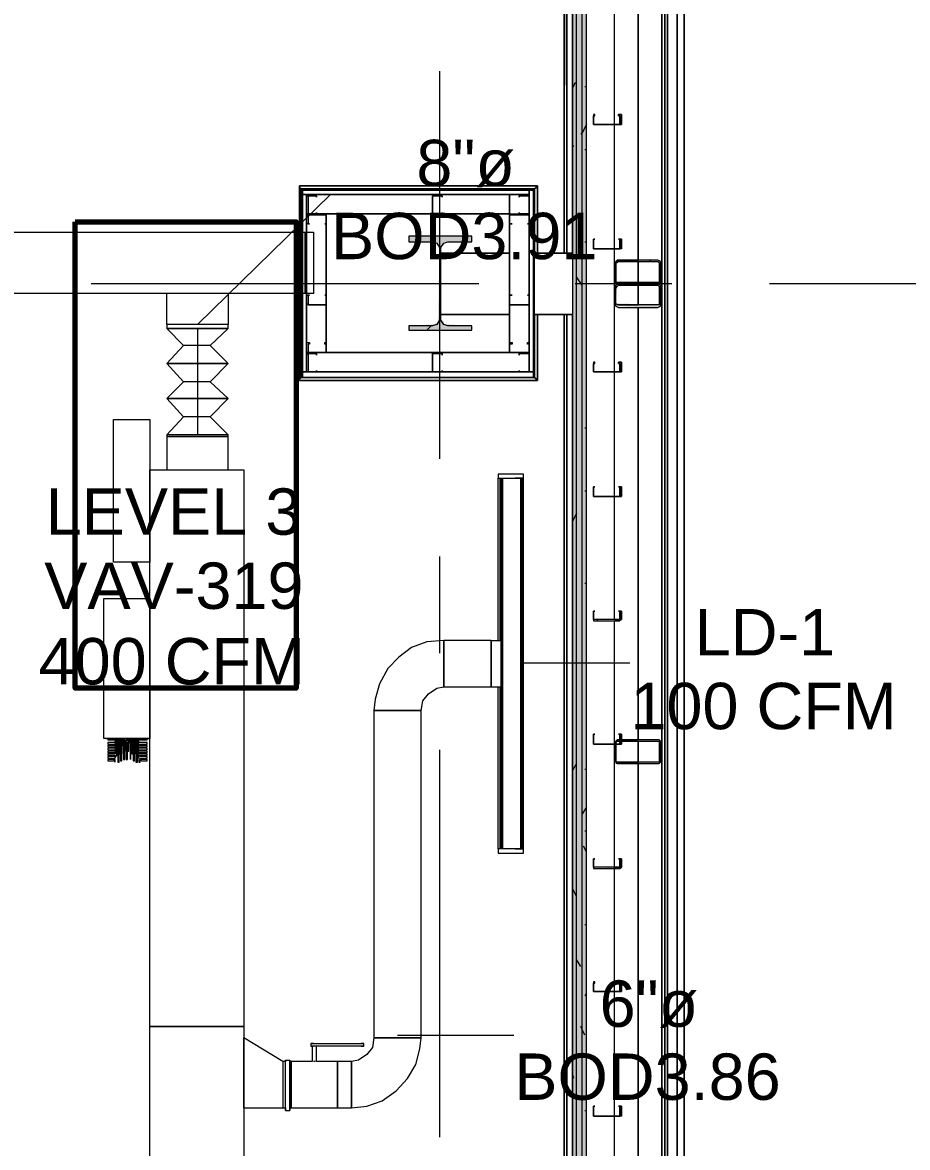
# Model space of a CAD drawing. Header units: metres. Extents: x -2 to 237, y -8 to 52.
# Drawn here: x 56.838 to 59.738, y 40.012 to 43.698 of the extents above; entities that cross this region are included whole.
import ezdxf

# ---------------------------------------------------------------- set-up
doc = ezdxf.new("R2010")
doc.units = ezdxf.units.M
doc.layers.add('HVAC - Ductos', color=5, linetype='Continuous', lineweight=0)
doc.layers.add('PDF3_Text', color=7, linetype='Continuous', lineweight=0)
doc.layers.add('PDF3_Geometry', color=7, linetype='Continuous', lineweight=0, true_color=0xaaaaaa)
doc.layers.add('PDF3_Solid Fills', color=7, linetype='Continuous', lineweight=0, true_color=0xffffff)
doc.styles.add('PDF Helvetica', font='')
doc.styles.get('PDF Helvetica').set_extended_font_data('Helvetica')

msp = doc.modelspace()

# ---------------------------------------------------------------- hatches: boundary and pattern name
at = {"layer": 'PDF3_Solid Fills', "lineweight": 0, "transparency": 33554559}
h = msp.add_hatch(color=256, dxfattribs=at)
h.paths.add_polyline_path([(58.6537, 35.7008), (58.6721, 35.7008), (58.6721, 47.8972), (58.6537, 47.8972)])
h.paths.add_polyline_path([(58.6537, 24.0086), (58.6721, 24.0086), (58.6721, 34.1699), (58.6537, 34.1699)])
h.paths.add_polyline_path([(58.6537, 22.5006), (58.6721, 22.5006), (58.6721, 23.9902), (58.6537, 23.9902)])
h.paths.add_polyline_path([(58.6721, 22.4869), (58.6537, 22.4869), (58.6537, 10.1714), (58.6721, 10.1714)])
h.paths.add_polyline_path([(58.6537, 34.1837), (58.6721, 34.1837), (58.6721, 35.6871), (58.6537, 35.6871)])
h = msp.add_hatch(color=256, dxfattribs=at)
h.paths.add_polyline_path([(58.6858, 35.7008), (58.6858, 47.9155), (58.6721, 47.9155), (58.6721, 35.7008)])
h.paths.add_polyline_path([(58.6858, 22.4869), (58.6721, 22.4869), (58.6721, 10.1576), (58.6858, 10.1576)])
h.paths.add_polyline_path([(58.6858, 23.9902), (58.6721, 23.9902), (58.6721, 22.5006), (58.6858, 22.5006)])
h.paths.add_polyline_path([(58.6858, 34.1699), (58.6721, 34.1699), (58.6721, 24.0086), (58.6858, 24.0086)])
h.paths.add_polyline_path([(58.6858, 35.6871), (58.6721, 35.6871), (58.6721, 34.1837), (58.6858, 34.1837)])
h = msp.add_hatch(color=256, dxfattribs=at)
h.paths.add_polyline_path([(58.6399, 35.7008), (58.6537, 35.7008), (58.6537, 47.8834), (58.6399, 47.8834)])
h.paths.add_polyline_path([(58.6399, 24.0086), (58.6537, 24.0086), (58.6537, 34.1699), (58.6399, 34.1699)])
h.paths.add_polyline_path([(58.6399, 22.5006), (58.6537, 22.5006), (58.6537, 23.9902), (58.6399, 23.9902)])
h.paths.add_polyline_path([(58.6537, 22.4869), (58.6399, 22.4869), (58.6399, 10.1851), (58.6537, 10.1851)])
h.paths.add_polyline_path([(58.6399, 34.1837), (58.6537, 34.1837), (58.6537, 35.6871), (58.6399, 35.6871)])
for points in [[(58.3099, 42.9792), (58.3099, 42.9976), (58.1037, 42.9976), (58.1037, 42.9792), (58.1954, 42.9792), (58.2045, 42.97), (58.1999, 42.718), (58.1954, 42.7134), (58.1816, 42.7088), (58.1037, 42.7042), (58.1037, 42.6905), (58.3099, 42.6905), (58.3099, 42.7042), (58.2321, 42.7088), (58.2183, 42.7088), (58.2183, 42.718), (58.2137, 42.7226), (58.2091, 42.7226), (58.2091, 42.9654), (58.2137, 42.97), (58.2183, 42.9792)], [(58.7775, 42.7776), (58.7821, 42.7822), (58.7866, 42.8372), (58.9241, 42.8372), (58.9241, 42.773), (58.7866, 42.7776), (58.7821, 42.7776), (58.7821, 42.7684), (58.7912, 42.7684), (58.9189, 42.7638), (58.9195, 42.7638), (58.9195, 42.7684), (58.9287, 42.7684), (58.9287, 42.8417), (58.7821, 42.8417), (58.7775, 42.8326)]]:
    msp.add_hatch(color=256, dxfattribs=at).paths.add_polyline_path(points)
h = msp.add_hatch(color=256, dxfattribs=at)
h.paths.add_polyline_path([(58.9195, 42.915), (58.9195, 42.9196), (58.7821, 42.9196)])
h.paths.add_polyline_path([(58.7821, 42.915), (58.7775, 42.915), (58.7775, 42.8509)])
h.paths.add_polyline_path([(58.7821, 42.8463), (58.9287, 42.8417), (58.9287, 42.9196), (58.9241, 42.9196), (58.9241, 42.8463)])
h = msp.add_hatch(color=256, dxfattribs=at)
h.paths.add_polyline_path([(58.9241, 41.2696), (58.9241, 41.2742), (58.7866, 41.2742), (58.9235, 41.2696)])
h.paths.add_polyline_path([(58.8004, 41.3475), (58.9241, 41.343), (58.9241, 41.2742), (58.9287, 41.3475)])
h.paths.add_polyline_path([(58.7821, 41.343), (58.7775, 41.343), (58.7775, 41.2788)])
h.paths.add_polyline_path([(58.7958, 41.343), (58.7958, 41.3475), (58.7821, 41.3475)])
h = msp.add_hatch(color=256, dxfattribs=at)
h.paths.add_polyline_path([(58.7958, 40.9259), (58.7958, 40.9304), (58.7087, 40.9304), (58.795, 40.9259)])
h.paths.add_polyline_path([(58.7958, 40.9304), (58.8004, 40.9534), (58.7958, 40.9534)])

# ---------------------------------------------------------------- linework, layer by layer
at = {"layer": 'HVAC - Ductos', "lineweight": 0}
for points in [[(57.4116, 42.7088), (57.8471, 43.135)], [(57.4529, 42.64), (57.5124, 42.5804), (57.3108, 42.5804), (57.3658, 42.64), (57.3108, 42.695), (57.5124, 42.695), (57.5124, 42.7088), (57.5079, 42.7088), (57.4987, 42.7088), (57.4803, 42.7088), (57.4621, 42.7088), (57.4345, 42.7088), (57.4116, 42.7088), (57.3841, 42.7088), (57.3612, 42.7088), (57.3383, 42.7088), (57.3245, 42.7088), (57.3108, 42.7088), (57.3108, 42.8096)], [(57.5124, 42.8096), (57.5124, 42.7088), (57.5079, 42.7088), (57.4987, 42.7088), (57.4803, 42.7088), (57.4621, 42.7088), (57.4345, 42.7088), (57.4116, 42.7088), (57.3841, 42.7088), (57.3612, 42.7088), (57.3383, 42.7088), (57.3245, 42.7088), (57.3108, 42.7088), (57.3108, 42.695), (57.5124, 42.695), (57.4529, 42.64), (57.3658, 42.64)], [(57.4116, 42.695), (57.4116, 42.608), (57.4116, 42.5209), (57.4116, 42.4338), (57.4116, 42.3467)], [(57.4529, 42.5209), (57.5124, 42.4659), (57.3108, 42.4659), (57.3658, 42.5209), (57.3108, 42.5804), (57.5124, 42.5804), (57.4529, 42.5209), (57.3658, 42.5209)], [(57.4529, 42.4063), (57.5124, 42.3467), (57.3108, 42.3467), (57.3658, 42.4063), (57.3108, 42.4659), (57.5124, 42.4659), (57.4529, 42.4063), (57.3658, 42.4063)], [(57.5124, 42.3467), (57.5079, 42.3467), (57.4895, 42.3467), (57.4621, 42.3467), (57.4299, 42.3467), (57.3933, 42.3467), (57.3612, 42.3467), (57.3337, 42.3467), (57.3153, 42.3467), (57.3108, 42.3467)], [(58.3971, 41.673), (58.3971, 42.2046), (58.4017, 42.2046), (58.4199, 42.2046), (58.4291, 42.2046)], [(58.4017, 42.2046), (58.4017, 41.673)], [(58.4154, 42.2046), (58.4199, 42.2046), (58.4245, 42.2046)], [(58.4521, 40.99), (58.4566, 40.99), (58.4612, 40.99), (58.4795, 40.99), (58.4749, 40.99), (58.4749, 42.2046), (58.4795, 42.2046), (58.4612, 42.2046), (58.4566, 42.2046), (58.4521, 42.2046)], [(58.4566, 42.2046), (58.4612, 42.2046), (58.4658, 42.2046)], [(58.4795, 40.99), (58.4795, 42.2046)], [(58.3741, 41.673), (58.2183, 41.673), (58.2183, 41.6638), (58.2183, 41.65), (58.2183, 41.6363), (58.2183, 41.618), (58.2183, 41.5996), (58.2183, 41.5767), (58.2183, 41.5584), (58.2183, 41.5446), (58.2183, 41.5309), (58.2183, 41.5263), (58.2183, 41.5217), (58.3741, 41.5217), (58.3741, 41.5263), (58.3741, 41.5309), (58.3741, 41.5446), (58.3741, 41.5584), (58.3741, 41.5767), (58.3741, 41.5996), (58.3741, 41.618), (58.3741, 41.6363), (58.3741, 41.65), (58.3741, 41.6638), (58.3741, 41.673), (58.4062, 41.673)], [(58.3741, 41.6684), (58.3741, 41.6638), (58.3741, 41.65), (58.3741, 41.6363), (58.3741, 41.618), (58.3741, 41.5996), (58.3741, 41.5767), (58.3741, 41.5584), (58.3741, 41.5446), (58.3741, 41.5309), (58.3741, 41.5263), (58.3741, 41.5217), (58.4062, 41.5217), (58.4062, 41.5263), (58.4062, 41.5309), (58.4062, 41.5446), (58.4062, 41.5584), (58.4062, 41.5767), (58.4062, 41.5996), (58.4062, 41.618), (58.4062, 41.6363), (58.4062, 41.65), (58.4062, 41.6638), (58.4062, 41.6684)], [(58.4795, 41.5996), (58.8279, 41.5996)], [(58.4291, 40.99), (58.4199, 40.99), (58.4017, 40.99), (58.3971, 40.99), (58.3971, 41.5217)], [(58.4017, 41.5217), (58.4017, 40.99)], [(57.1137, 41.3521), (57.1733, 41.3521), (57.1183, 41.3521), (57.1183, 41.3475), (57.1733, 41.3475), (57.1687, 41.3384), (57.1183, 41.3384), (57.1183, 41.3338), (57.1641, 41.3338), (57.1641, 41.3292), (57.1183, 41.3292), (57.1183, 41.3246), (57.1595, 41.3246), (57.1595, 41.32), (57.1183, 41.32), (57.1183, 41.3154), (57.1549, 41.3154), (57.1503, 41.3109), (57.1183, 41.3109), (57.1183, 41.3063), (57.1503, 41.3063), (57.1457, 41.3017), (57.1183, 41.3017), (57.1183, 41.2971), (57.1412, 41.2971), (57.1412, 41.2925), (57.1183, 41.2925), (57.1183, 41.288), (57.1366, 41.288), (57.1366, 41.2834), (57.1183, 41.2834), (57.1183, 41.2788), (57.1366, 41.2788), (57.1412, 41.2834), (57.1412, 41.2742), (57.1412, 41.288), (57.1503, 41.3017), (57.1503, 41.2742), (57.1549, 41.2742), (57.1549, 41.3063), (57.1595, 41.3154), (57.1595, 41.2788), (57.1641, 41.2788), (57.1641, 41.3246), (57.1687, 41.3338), (57.1687, 41.2834), (57.1733, 41.2834), (57.1733, 41.3384), (57.1779, 41.3384), (57.1779, 41.2834), (57.1825, 41.2834), (57.1825, 41.3384), (57.1871, 41.3384), (57.1916, 41.3384), (57.1916, 41.2834), (57.1916, 41.3338), (57.2008, 41.3246), (57.2008, 41.2788), (57.2053, 41.2788), (57.2053, 41.3154), (57.2099, 41.3063), (57.2099, 41.2742), (57.2145, 41.2742), (57.2145, 41.3017), (57.2191, 41.288), (57.2191, 41.2742), (57.2237, 41.2742), (57.2237, 41.2834), (57.2283, 41.2788), (57.2466, 41.2788), (57.2466, 41.2834), (57.2283, 41.2834), (57.2237, 41.288), (57.2466, 41.288), (57.2466, 41.2925), (57.2237, 41.2925), (57.2191, 41.2971), (57.2466, 41.2971), (57.2466, 41.3017), (57.2191, 41.3017), (57.2145, 41.3063), (57.2466, 41.3063), (57.2466, 41.3109), (57.2099, 41.3109), (57.2099, 41.3154), (57.2466, 41.3154), (57.2466, 41.32), (57.2053, 41.32), (57.2008, 41.3246), (57.2466, 41.3246), (57.2466, 41.3292), (57.2008, 41.3292), (57.1962, 41.3338), (57.2466, 41.3338), (57.2466, 41.3384), (57.1962, 41.3384), (57.1916, 41.3475), (57.2466, 41.3475), (57.2466, 41.3521), (57.1916, 41.3521), (57.1871, 41.3521), (57.2512, 41.3521)], [(57.1412, 41.3521), (57.1412, 41.3475), (57.1779, 41.3475), (57.1733, 41.343), (57.1687, 41.343)], [(57.1779, 41.3521), (57.1412, 41.3521)], [(57.1687, 41.343), (57.1412, 41.343), (57.1412, 41.3384)], [(57.1412, 41.3384), (57.1687, 41.3384)], [(57.1641, 41.3338), (57.1412, 41.3338), (57.1412, 41.3292)], [(57.1412, 41.3292), (57.1641, 41.3292), (57.1595, 41.3246)], [(57.1595, 41.3246), (57.1412, 41.3246), (57.1412, 41.32), (57.1549, 41.32), (57.1549, 41.3154), (57.1503, 41.3109), (57.1503, 41.3063)], [(57.1595, 41.32), (57.1641, 41.3292), (57.1641, 41.3246)], [(57.1641, 41.3292), (57.1687, 41.3384), (57.1687, 41.3109), (57.1733, 41.3109), (57.1733, 41.3384), (57.1733, 41.343), (57.1779, 41.3384), (57.1825, 41.3384)], [(57.1687, 41.3338), (57.1641, 41.3338)], [(57.1641, 41.3246), (57.1641, 41.3017), (57.1641, 41.3292)], [(57.1687, 41.3384), (57.1687, 41.3338)], [(57.1871, 41.3475), (57.1871, 41.343), (57.1825, 41.343), (57.1779, 41.343), (57.1733, 41.343), (57.1779, 41.3475)], [(57.1825, 41.3521), (57.1779, 41.3521)], [(57.1779, 41.3475), (57.1825, 41.3521), (57.1871, 41.3475)], [(57.1779, 41.3384), (57.1779, 41.3109), (57.1779, 41.3384)], [(57.2191, 41.3521), (57.1871, 41.3521), (57.1825, 41.3521)], [(57.1825, 41.3384), (57.1825, 41.3109), (57.1871, 41.3109), (57.1871, 41.3384)], [(57.1916, 41.3475), (57.1871, 41.3475), (57.1916, 41.3475)], [(57.1871, 41.3384), (57.1871, 41.343), (57.1916, 41.343), (57.1916, 41.3384), (57.1916, 41.3109), (57.1916, 41.3384), (57.1962, 41.3292)], [(57.1962, 41.343), (57.1916, 41.343), (57.1916, 41.3475), (57.2191, 41.3475), (57.2191, 41.3521)], [(57.2191, 41.3384), (57.2191, 41.343), (57.1962, 41.343)], [(57.1962, 41.3384), (57.2191, 41.3384)], [(57.1962, 41.3338), (57.1962, 41.3384)], [(57.2008, 41.3338), (57.1962, 41.3338)], [(57.1962, 41.3292), (57.1962, 41.3017), (57.2008, 41.3017), (57.2008, 41.3246), (57.2008, 41.3292)], [(57.2191, 41.3292), (57.2191, 41.3338), (57.2008, 41.3338)], [(57.2099, 41.32), (57.2099, 41.3154), (57.2053, 41.32), (57.2008, 41.3246), (57.2008, 41.3292)], [(57.2053, 41.3246), (57.2008, 41.3292), (57.2191, 41.3292)], [(57.2099, 41.32), (57.2191, 41.32), (57.2191, 41.3246), (57.2053, 41.3246)], [(57.1503, 41.3154), (57.1412, 41.3154), (57.1412, 41.3109), (57.1503, 41.3109)], [(57.1503, 41.3109), (57.1457, 41.3063), (57.1503, 41.3109), (57.1503, 41.3017), (57.1503, 41.3063)], [(57.1549, 41.3109), (57.1549, 41.3154), (57.1549, 41.32), (57.1503, 41.3154)], [(57.1549, 41.3109), (57.1549, 41.3017), (57.1595, 41.3017), (57.1595, 41.3154), (57.1595, 41.32)], [(57.2053, 41.3154), (57.2053, 41.32), (57.2053, 41.3154), (57.2053, 41.3017), (57.2053, 41.3109)], [(57.2053, 41.3109), (57.2053, 41.3154)], [(57.2145, 41.3109), (57.2191, 41.3109), (57.2191, 41.3154), (57.2145, 41.3154), (57.2099, 41.3154), (57.2099, 41.3109), (57.2099, 41.3063)], [(57.2099, 41.3063), (57.2099, 41.3017), (57.2145, 41.3017), (57.2145, 41.3109), (57.2145, 41.3063)], [(57.2191, 41.3063), (57.2145, 41.3109)], [(57.2145, 41.3063), (57.2191, 41.3017), (57.2191, 41.3063)], [(58.4245, 40.99), (58.4199, 40.99), (58.4154, 40.99)], [(58.4658, 40.99), (58.4612, 40.99), (58.4566, 40.99)], [(57.6912, 40.2934), (57.5629, 40.3712), (57.5629, 40.3621), (57.5629, 40.3484), (57.5629, 40.3209), (57.5629, 40.2934), (57.5629, 40.2154), (57.5629, 40.1879), (57.5629, 40.165), (57.5629, 40.1467), (57.5629, 40.1421), (57.6912, 40.1421)], [(57.5629, 40.1421), (57.5629, 40.1467), (57.5629, 40.165), (57.5629, 40.1879), (57.5629, 40.2154), (57.5629, 40.2934), (57.5629, 40.3209), (57.5629, 40.3484), (57.5629, 40.3621), (57.5629, 40.3712)], [(58.067, 40.3804), (58.4475, 40.3804)], [(57.9479, 40.3438), (57.792, 40.3438), (57.7874, 40.3438), (57.7829, 40.3438), (57.7874, 40.3438), (57.792, 40.3438), (57.7874, 40.3438), (57.7874, 40.2934), (57.7187, 40.2934), (57.7141, 40.2934)], [(57.7141, 40.1421), (57.7187, 40.1421), (57.8699, 40.1421), (57.8699, 40.1513), (57.8699, 40.165), (57.8699, 40.1788), (57.8699, 40.1971), (57.8699, 40.2154), (57.8699, 40.2384), (57.8699, 40.2567), (57.8699, 40.2704), (57.8699, 40.2842), (57.8699, 40.2934), (57.8012, 40.2934), (57.8012, 40.3438)], [(57.7829, 40.3529), (57.7829, 40.3438)], [(57.792, 40.3529), (57.7874, 40.3529), (57.7829, 40.3529), (57.7874, 40.3529), (57.792, 40.3529), (57.9479, 40.3529)], [(57.9571, 40.3438), (57.9571, 40.3529)], [(57.7003, 40.2979), (57.7003, 40.2934), (57.6912, 40.2934), (57.6912, 40.2842), (57.6912, 40.2704), (57.6912, 40.2567), (57.6912, 40.2384), (57.6912, 40.2154), (57.6912, 40.1971), (57.6912, 40.1788), (57.6912, 40.165), (57.6912, 40.1513), (57.6912, 40.1421), (57.7003, 40.1421), (57.7003, 40.1375), (57.7003, 40.1329), (57.7003, 40.1375), (57.7003, 40.1467), (57.7003, 40.1605), (57.7003, 40.1742), (57.7003, 40.1971), (57.7003, 40.2154), (57.7003, 40.2384), (57.7003, 40.2567), (57.7003, 40.275), (57.7003, 40.2888), (57.7003, 40.2979), (57.7141, 40.2979)], [(57.7966, 40.2934), (57.792, 40.2934)], [(57.7003, 40.2842), (57.7003, 40.2888)], [(57.7003, 40.2704), (57.7003, 40.275)], [(57.7003, 40.1742), (57.7003, 40.1788), (57.7003, 40.1971), (57.7003, 40.2154), (57.7003, 40.2384), (57.7003, 40.2567)], [(57.6912, 40.2475), (57.6912, 40.2429)], [(57.6912, 40.1925), (57.6912, 40.1879)], [(57.7003, 40.1605), (57.7003, 40.165)], [(57.7003, 40.1467), (57.7003, 40.1513)], [(57.7003, 40.1329), (57.7141, 40.1329)]]:
    msp.add_lwpolyline(points, dxfattribs=at)
for points in [[(52.2782, 43.0113), (57.7645, 43.0113), (57.7645, 42.8096), (57.4116, 42.8096), (52.2782, 42.8096)], [(57.7645, 42.8096), (57.7645, 43.0113), (57.792, 43.0113), (57.792, 42.8096)], [(57.5124, 42.695), (57.5079, 42.695), (57.4987, 42.695), (57.4803, 42.695), (57.4621, 42.695), (57.4345, 42.695), (57.4116, 42.695), (57.3841, 42.695), (57.3612, 42.695), (57.3383, 42.695), (57.3245, 42.695), (57.3108, 42.695), (57.3245, 42.695), (57.3383, 42.695), (57.3612, 42.695), (57.3841, 42.695), (57.4116, 42.695), (57.4345, 42.695), (57.4621, 42.695), (57.4803, 42.695), (57.4987, 42.695), (57.5079, 42.695)], [(57.1366, 42.3971), (57.2558, 42.3971), (57.2558, 41.9296), (57.1366, 41.9296)], [(57.5124, 42.3421), (57.5033, 42.3421), (57.4849, 42.3421), (57.4621, 42.3421), (57.4299, 42.3421), (57.3933, 42.3421), (57.3612, 42.3421), (57.3337, 42.3421), (57.3153, 42.3421), (57.3108, 42.3421), (57.3108, 42.2321), (57.3153, 42.2321), (57.3245, 42.2321), (57.3383, 42.2321), (57.3612, 42.2321), (57.3841, 42.2321), (57.4116, 42.2321), (57.4345, 42.2321), (57.4621, 42.2321), (57.4803, 42.2321), (57.4987, 42.2321), (57.5079, 42.2321), (57.5124, 42.2321), (57.5124, 42.3421), (57.5124, 42.3467), (57.5079, 42.3467), (57.4895, 42.3467), (57.4621, 42.3467), (57.4299, 42.3467), (57.3933, 42.3467), (57.3612, 42.3467), (57.3337, 42.3467), (57.3153, 42.3467), (57.3108, 42.3467), (57.3108, 42.3421), (57.3153, 42.3421), (57.3337, 42.3421), (57.3612, 42.3421), (57.3933, 42.3421), (57.4299, 42.3421), (57.4621, 42.3421), (57.4849, 42.3421), (57.5033, 42.3421)], [(57.5124, 42.3421), (57.5079, 42.3421), (57.4987, 42.3421), (57.4803, 42.3421), (57.4621, 42.3421), (57.4345, 42.3421), (57.4116, 42.3421), (57.3841, 42.3421), (57.3612, 42.3421), (57.3383, 42.3421), (57.3245, 42.3421), (57.3153, 42.3421), (57.3108, 42.3421), (57.3153, 42.3421), (57.3245, 42.3421), (57.3383, 42.3421), (57.3612, 42.3421), (57.3841, 42.3421), (57.4116, 42.3421), (57.4345, 42.3421), (57.4621, 42.3421), (57.4803, 42.3421), (57.4987, 42.3421), (57.5079, 42.3421)], [(57.5629, 42.2321), (57.5629, 40.4079), (57.2558, 40.4079), (57.2558, 42.2321)], [(58.4795, 42.2184), (58.3971, 42.2184), (58.3971, 42.2046), (58.4795, 42.2046)], [(58.4108, 40.99), (58.4108, 42.2046), (58.4704, 42.2046), (58.4704, 40.99), (58.4108, 40.99), (58.4062, 40.99), (58.4062, 42.2046), (58.4108, 42.2046)], [(57.1045, 41.8105), (57.2558, 41.8105), (57.2558, 41.3521), (57.1045, 41.3521)], [(58.067, 41.4438), (58.0854, 41.4438), (58.1037, 41.4438), (58.1221, 41.4438), (58.1312, 41.4438), (58.1404, 41.4438), (58.1449, 41.4438), (58.1495, 41.4758), (58.1679, 41.4988), (58.1954, 41.5171), (58.2183, 41.5217), (58.2183, 41.5263), (58.2183, 41.5309), (58.2183, 41.5446), (58.2183, 41.5584), (58.2183, 41.5767), (58.2183, 41.5996), (58.2183, 41.618), (58.2183, 41.6363), (58.2183, 41.65), (58.2183, 41.6638), (58.2183, 41.673), (58.1633, 41.6684), (58.1129, 41.65), (58.0716, 41.618), (58.0349, 41.5813), (58.0075, 41.5309), (57.9937, 41.4804), (57.9891, 41.4438), (57.9937, 41.4438), (58.0029, 41.4438), (58.0121, 41.4438), (58.0303, 41.4438), (58.0487, 41.4438)], [(57.9891, 40.3712), (57.9937, 40.3712), (58.0029, 40.3712), (58.0121, 40.3712), (58.0303, 40.3712), (58.0487, 40.3712), (58.067, 40.3712), (58.0854, 40.3712), (58.1037, 40.3712), (58.1221, 40.3712), (58.1312, 40.3712), (58.1404, 40.3712), (58.1449, 40.3712), (58.1449, 41.4438), (58.1404, 41.4438), (58.1312, 41.4438), (58.1221, 41.4438), (58.1037, 41.4438), (58.0854, 41.4438), (58.067, 41.4438), (58.0487, 41.4438), (58.0303, 41.4438), (58.0121, 41.4438), (58.0029, 41.4438), (57.9937, 41.4438), (57.9891, 41.4438)], [(57.1825, 41.3521), (57.1871, 41.3475), (57.1825, 41.3475), (57.1825, 41.343), (57.1825, 41.3475), (57.1779, 41.3475)], [(57.1457, 41.3063), (57.1412, 41.3063), (57.1457, 41.3017)], [(58.4795, 40.9763), (58.4795, 40.99), (58.3971, 40.99), (58.3971, 40.9763)], [(57.5629, 40.4079), (57.5629, 39.2025), (57.2558, 39.2025), (57.2558, 40.4079)], [(58.1449, 40.3712), (58.1404, 40.3712), (58.1312, 40.3712), (58.1221, 40.3712), (58.1037, 40.3712), (58.0854, 40.3712), (58.067, 40.3712), (58.0487, 40.3712), (58.0303, 40.3712), (58.0121, 40.3712), (58.0029, 40.3712), (57.9937, 40.3712), (57.9891, 40.3712), (57.9845, 40.3392), (57.9662, 40.3163), (57.9387, 40.2979), (57.9158, 40.2934), (57.9158, 40.2842), (57.9158, 40.2704), (57.9158, 40.2567), (57.9158, 40.2384), (57.9158, 40.2154), (57.9158, 40.1971), (57.9158, 40.1788), (57.9158, 40.165), (57.9158, 40.1513), (57.9158, 40.1421), (57.9662, 40.1467), (58.0167, 40.165), (58.0624, 40.1971), (58.0991, 40.2384), (58.1267, 40.2842), (58.1404, 40.3346)], [(57.9479, 40.3529), (57.9525, 40.3529), (57.9571, 40.3529), (57.9525, 40.3529)], [(57.9479, 40.3438), (57.9525, 40.3438), (57.9571, 40.3438), (57.9525, 40.3438)], [(57.7141, 40.2979), (57.7141, 40.2888), (57.7141, 40.275), (57.7141, 40.2567), (57.7141, 40.2384), (57.7141, 40.2154), (57.7141, 40.1971), (57.7141, 40.1742), (57.7141, 40.1605), (57.7141, 40.1467), (57.7141, 40.1375), (57.7141, 40.1329), (57.7141, 40.1375), (57.7141, 40.1467), (57.7141, 40.1605), (57.7141, 40.1742), (57.7141, 40.1971), (57.7141, 40.2154), (57.7141, 40.2384), (57.7141, 40.2567), (57.7141, 40.275), (57.7141, 40.2888)], [(57.7141, 40.2934), (57.7141, 40.2842), (57.7141, 40.2704), (57.7141, 40.2567), (57.7141, 40.2384), (57.7141, 40.2154), (57.7141, 40.1971), (57.7141, 40.1788), (57.7141, 40.165), (57.7141, 40.1513), (57.7141, 40.1421), (57.7141, 40.1513), (57.7141, 40.165), (57.7141, 40.1788), (57.7141, 40.1971), (57.7141, 40.2154), (57.7141, 40.2384), (57.7141, 40.2567), (57.7141, 40.2704), (57.7141, 40.2842)], [(57.7187, 40.2934), (57.7187, 40.2842), (57.7187, 40.2704), (57.7187, 40.2567), (57.7187, 40.2384), (57.7187, 40.2154), (57.7187, 40.1971), (57.7187, 40.1788), (57.7187, 40.165), (57.7187, 40.1513), (57.7187, 40.1421), (57.7187, 40.1513), (57.7187, 40.165), (57.7187, 40.1788), (57.7187, 40.1971), (57.7187, 40.2154), (57.7187, 40.2384), (57.7187, 40.2567), (57.7187, 40.2704), (57.7187, 40.2842)], [(57.7187, 40.1421), (57.7187, 40.1513), (57.7187, 40.165), (57.7187, 40.1788), (57.7187, 40.1971), (57.7187, 40.2154), (57.7187, 40.2384), (57.7187, 40.2567), (57.7187, 40.2704), (57.7187, 40.2842), (57.7187, 40.2934), (57.7187, 40.2842), (57.7187, 40.2704), (57.7187, 40.2567), (57.7187, 40.2384), (57.7187, 40.2154), (57.7187, 40.1971), (57.7187, 40.1788), (57.7187, 40.165), (57.7187, 40.1513)], [(57.9158, 40.1421), (57.9158, 40.1513), (57.9158, 40.165), (57.9158, 40.1788), (57.9158, 40.1971), (57.9158, 40.2154), (57.9158, 40.2384), (57.9158, 40.2567), (57.9158, 40.2704), (57.9158, 40.2842), (57.9158, 40.2934), (57.8699, 40.2934), (57.8699, 40.2842), (57.8699, 40.2704), (57.8699, 40.2567), (57.8699, 40.2384), (57.8699, 40.2154), (57.8699, 40.1971), (57.8699, 40.1788), (57.8699, 40.165), (57.8699, 40.1513), (57.8699, 40.1421)]]:
    msp.add_lwpolyline(points, close=True, dxfattribs=at)
at = {"layer": 'PDF3_Geometry', "lineweight": 0}
for points in [[(59.0066, 33.6429), (59.0066, 35.1737), (59.0066, 36.7091), (59.0066, 38.24), (59.0066, 39.7755), (59.0066, 41.3109), (59.0066, 42.8417), (59.0066, 44.3772), (59.0066, 45.908), (59.0066, 47.4434), (59.0066, 48.1447), (58.9929, 48.1447), (58.9929, 48.2455), (58.97, 48.2455), (58.2045, 48.2455), (56.6737, 48.2455), (58.2045, 48.2455), (58.9837, 48.2455), (58.9837, 48.218), (58.9837, 48.186), (58.9837, 48.1768), (58.9837, 48.1676), (58.9837, 48.0897)], [(58.9333, 48.0256), (58.9333, 47.4434), (58.9333, 48.1447), (58.9425, 48.1447), (58.9425, 47.4434), (58.9425, 48.1447), (58.9517, 48.1447), (58.9517, 47.4434), (58.9517, 45.908), (58.9517, 47.4434), (58.9517, 48.1447), (58.9837, 48.1447), (59.0066, 48.1447), (59.0066, 47.4434), (59.0066, 45.908), (59.0066, 44.3772), (59.0066, 42.8417), (59.0066, 41.3109), (59.0066, 39.7755), (59.0066, 38.24), (59.0066, 36.7091), (59.0066, 35.1737), (59.0066, 33.6429)], [(58.6858, 35.7008), (58.6858, 47.8834), (58.6858, 47.9155), (58.6858, 47.9293), (58.3604, 47.9293), (57.9571, 47.9293)], [(58.6721, 35.7008), (58.6721, 47.8834), (58.6721, 47.8972), (58.6721, 47.9155), (7.0265, 47.9201)], [(58.6537, 35.7008), (58.6537, 47.8834), (58.6537, 47.8972), (7.0265, 47.9018)], [(7.0265, 47.888), (58.6399, 47.8834), (58.6399, 35.7008), (48.2128, 35.7008), (48.2128, 35.6871), (58.6399, 35.6871), (58.6399, 34.1837), (45.3206, 34.1837), (44.8348, 34.1837), (44.6515, 34.1837), (41.7273, 34.1837)], [(58.7775, 41.7417), (58.7775, 42.145), (58.7775, 42.553), (58.7775, 42.9563), (58.7775, 43.3642), (58.7775, 43.7676)], [(58.2045, 43.5384), (58.2045, 42.2688)], [(57.7553, 43.1488), (57.7553, 42.5346), (57.7553, 43.1488)], [(58.5116, 43.1488), (57.7553, 43.1488), (58.5116, 43.1488)], [(58.7775, 42.915), (58.7775, 42.9105), (58.7775, 42.8509), (58.7775, 42.8463)], [(58.8554, 42.9196), (58.7866, 42.9196), (58.7821, 42.915)], [(58.8554, 42.915), (58.7866, 42.915), (58.7866, 42.9105), (58.7821, 42.9105), (58.7821, 42.8509), (58.7821, 42.8463), (58.7866, 42.8463), (58.8554, 42.8463)], [(58.892, 42.915), (58.8966, 42.9196)], [(59.0066, 42.8051), (59.0066, 42.8784)], [(58.3329, 42.8417), (57.0633, 42.8417)], [(58.2045, 42.8509), (58.2091, 42.86)], [(58.9654, 42.8417), (58.6491, 42.8417)], [(58.7821, 42.773), (58.7775, 42.7776), (58.7775, 42.828), (58.7821, 42.8372)], [(58.7912, 42.8417), (58.7821, 42.8417), (58.7866, 42.8417)], [(58.8554, 42.8372), (58.7912, 42.8372)], [(58.8141, 42.8372), (58.8187, 42.8417), (58.8233, 42.8463)], [(60.2487, 42.8417), (59.2862, 42.8417)], [(58.7775, 42.8005), (58.7821, 42.8051)], [(58.7821, 42.7776), (58.7821, 42.828)], [(58.7821, 42.7684), (58.7912, 42.7638), (58.8554, 42.7638)], [(58.7912, 42.773), (58.8554, 42.773)], [(58.2045, 42.7272), (58.2091, 42.7363)], [(58.5162, 42.7409), (58.6399, 42.7409), (58.5162, 42.7409)], [(58.5162, 42.5346), (58.5162, 42.7409)], [(58.5162, 42.7409), (58.5162, 42.5346)], [(58.6216, 35.7008), (58.6216, 42.7409)], [(58.6216, 42.7409), (58.6216, 35.7008)], [(58.6216, 35.7008), (58.6216, 42.7409)], [(58.6216, 42.7409), (58.6216, 35.7008)], [(58.6216, 42.7409), (58.6216, 35.7008)], [(58.6216, 35.7008), (58.6216, 42.7409)], [(58.6216, 42.7409), (58.6216, 35.7008)], [(58.6216, 35.7008), (58.6216, 42.7409)], [(58.1633, 42.6904), (58.1771, 42.7042)], [(57.7553, 42.5346), (58.5162, 42.5346)], [(58.5162, 42.5346), (57.7553, 42.5346)], [(57.7553, 42.5346), (58.5162, 42.5346), (57.7553, 42.5346)], [(58.5208, 42.5301), (58.5162, 42.5346)], [(58.5208, 42.5301), (58.5162, 42.5346)], [(58.2045, 41.948), (58.2045, 41.6317)], [(58.7775, 41.7417), (58.7958, 41.7417), (58.7958, 41.7692), (58.7912, 41.7692), (58.8004, 41.7692), (58.8004, 41.7417), (58.7958, 41.7417), (58.7958, 41.7371), (58.7775, 41.7371)], [(58.7775, 38.9), (58.7775, 39.3033), (58.7775, 39.7113), (58.7775, 40.1146), (58.7775, 40.5225), (58.7775, 40.9258), (58.7775, 41.3338), (58.7775, 41.7371)], [(58.7821, 41.343), (58.7866, 41.3475), (58.7958, 41.3475), (58.7958, 41.3658), (58.7912, 41.3658), (58.8004, 41.3658), (58.8004, 41.3475), (58.8554, 41.3475)], [(58.7958, 41.3475), (58.7866, 41.3475), (58.7821, 41.343), (58.7775, 41.3384), (58.7775, 41.3338), (58.7775, 41.2788), (58.7821, 41.2742), (58.7866, 41.2696), (58.9241, 41.2696), (58.9287, 41.2742), (58.9287, 41.2788), (58.9287, 41.3384), (58.9287, 41.343), (58.9241, 41.3475), (58.8004, 41.3475)], [(58.7775, 41.2742), (58.7775, 41.2788), (58.7775, 41.3338), (58.7775, 41.3384), (58.7775, 41.343)], [(58.8004, 41.343), (58.9241, 41.343), (58.9241, 41.3384), (58.9241, 41.2788), (58.9241, 41.2742), (58.7866, 41.2742), (58.7821, 41.2742), (58.7821, 41.2788), (58.7821, 41.3338), (58.7821, 41.3384), (58.7866, 41.343), (58.7958, 41.343)], [(58.8554, 41.343), (58.8004, 41.343), (58.8004, 41.3338), (58.7958, 41.3338), (58.7958, 41.343), (58.7866, 41.343), (58.7821, 41.3384), (58.7821, 41.3338), (58.7821, 41.2788), (58.7821, 41.2742), (58.7866, 41.2742), (58.8554, 41.2742)], [(58.8279, 41.343), (58.8325, 41.3475)], [(59.0066, 41.2696), (59.0066, 41.3475)], [(58.2045, 41.3154), (58.2045, 40.0459)], [(58.7775, 41.2925), (58.7821, 41.2971)], [(58.9333, 41.3109), (58.9333, 39.7755)], [(58.9333, 39.7755), (58.9333, 41.3109)], [(58.8554, 41.2696), (58.7866, 41.2696), (58.7821, 41.2696)], [(58.7775, 40.9304), (58.7958, 40.9304), (58.7958, 40.958), (58.7912, 40.958), (58.8004, 40.958), (58.8004, 40.9304), (58.7958, 40.9258), (58.7775, 40.9258)]]:
    msp.add_lwpolyline(points, dxfattribs=at)
for points in [[(58.6124, 47.3426), (58.6124, 42.9426)], [(58.6124, 47.3426), (58.6124, 42.9426)], [(58.6216, 47.3426), (58.6216, 42.9426), (58.617, 47.3426), (58.6216, 42.9426), (58.6216, 47.3426), (58.6216, 42.9426), (58.6216, 47.3426), (58.6216, 42.9426), (58.6216, 47.3426), (58.6216, 42.9426)], [(58.6216, 47.3426), (58.6216, 42.9426)], [(58.6399, 47.3426), (58.6399, 42.9426)], [(58.9333, 44.3772), (58.9333, 42.8417)], [(58.9425, 44.3772), (58.9425, 42.8417)], [(58.9517, 44.3772), (58.9517, 42.8417)], [(58.9837, 44.3772), (58.9837, 42.8417)], [(58.8554, 44.3359), (58.8554, 42.9196)], [(58.7087, 43.3963), (58.7087, 43.3642), (58.7958, 43.3642), (58.8004, 43.3642), (58.8004, 43.3963), (58.7912, 43.3963), (58.7912, 43.3918), (58.7958, 43.3918), (58.7958, 43.3642), (58.7087, 43.3642), (58.7087, 43.3918), (58.7133, 43.3918), (58.7133, 43.3963)], [(58.7958, 43.3642), (58.7958, 43.3918), (58.7912, 43.3918), (58.7912, 43.3963), (58.8004, 43.3963), (58.8004, 43.3642), (58.7958, 43.3642), (58.7775, 43.3642)], [(57.7462, 43.1626), (57.7462, 42.5255), (58.5254, 42.5255), (58.5254, 42.7409), (58.5254, 42.5255), (57.7462, 42.5255), (57.7462, 42.5301), (57.7508, 42.5346), (57.7553, 42.5346), (57.7553, 43.1488), (58.5162, 43.1488), (58.5162, 43.1534), (58.5208, 43.158), (58.5254, 43.158), (58.5254, 43.1626)], [(58.5254, 43.1626), (58.5254, 43.158), (58.5208, 43.158), (58.5162, 43.1534), (58.5162, 43.1488), (58.5162, 42.9426), (58.5162, 43.1488), (58.5162, 42.9426), (58.5162, 43.1534), (58.5162, 42.9426), (58.5162, 43.1534), (58.5162, 42.9426), (58.6399, 42.9426), (58.5162, 42.9426), (58.5162, 43.1488), (57.7553, 43.1488), (58.5162, 43.1488), (58.5162, 43.1534), (58.5208, 43.158), (58.5254, 43.158), (58.5254, 43.1626), (58.5254, 42.9426), (58.5254, 43.1626), (57.7462, 43.1626), (57.7462, 42.5255), (57.7462, 43.1626), (57.7462, 43.158), (57.7508, 43.1534), (58.5162, 43.1534), (57.7508, 43.1534), (57.7508, 42.5346), (57.7508, 43.1534), (57.7462, 43.158), (57.7462, 43.1626), (57.7462, 43.158), (57.7508, 43.1534), (57.7553, 43.1534), (57.7553, 43.1488), (58.4979, 43.1488), (58.5116, 43.1488), (58.5116, 42.553), (58.5116, 42.5346), (57.7553, 42.5346), (57.7508, 42.5346), (57.7462, 42.5301), (57.7462, 42.5255), (57.7462, 43.1626)], [(57.7553, 42.5346), (57.7553, 43.1488), (57.7553, 43.1534), (57.7508, 43.1534), (57.7462, 43.158), (57.7462, 43.1626), (58.5254, 43.1626), (58.5254, 42.9426), (58.5254, 43.1626), (58.5254, 43.158), (58.5208, 43.158), (58.5162, 43.1534), (58.5162, 43.1488), (57.7553, 43.1488), (57.7553, 43.135), (58.4979, 43.135), (58.4979, 43.1488), (58.4979, 42.553), (58.5116, 42.553), (57.7553, 42.553), (57.7691, 42.553), (57.7691, 43.135), (57.7553, 43.135), (57.7553, 42.553)], [(57.7508, 42.5346), (57.7462, 42.5301), (57.7508, 42.5346), (58.5162, 42.5346), (57.7553, 42.5346), (57.7553, 43.1488), (57.7553, 43.1534), (57.7553, 42.5346), (57.7553, 43.1488), (57.7553, 43.1534), (57.7553, 42.5346), (58.5162, 42.5346)], [(58.4337, 43.1488), (57.7553, 43.1488), (57.7553, 43.0709), (57.7553, 42.6172), (57.7553, 42.5346), (58.5162, 42.5346), (57.7553, 42.5346), (58.5162, 42.5346), (58.5208, 42.5301), (58.5208, 42.5255), (58.5254, 42.5255), (57.7462, 42.5255), (58.5254, 42.5255), (58.5254, 42.7409), (58.5254, 42.5255), (58.5208, 42.5255), (58.5254, 42.5255), (58.5208, 42.5255), (58.5208, 42.5301), (58.5162, 42.5346), (58.5162, 42.6172), (58.5162, 43.1488)], [(58.5162, 43.1534), (57.7553, 43.1534)], [(57.8333, 43.0709), (58.4337, 43.0709), (58.4337, 43.135), (57.7691, 43.135), (57.7691, 43.0709)], [(57.7737, 43.0709), (57.7691, 43.0709), (57.7691, 43.1304), (57.7737, 43.1304), (57.8012, 43.1304), (57.8012, 43.1259), (57.8012, 43.1304), (57.7737, 43.1304), (57.7737, 43.0709), (57.8012, 43.0709)], [(58.1816, 43.0709), (58.1816, 43.1304), (58.2137, 43.1304), (58.2137, 43.1259), (58.2137, 43.1304), (58.1816, 43.1304), (58.1816, 43.0709), (58.2137, 43.0709)], [(58.4337, 43.0709), (58.4337, 42.6172), (58.4979, 42.6172), (58.4979, 43.135), (58.4337, 43.135)], [(58.4658, 43.1259), (58.4658, 43.1304)], [(58.4979, 43.1304), (58.4979, 43.0709), (58.4658, 43.0709), (58.4658, 43.0755), (58.4658, 43.0709), (58.4979, 43.0709), (58.4979, 43.1304), (58.4658, 43.1304)], [(58.5116, 42.5346), (58.5162, 42.5346), (58.5162, 43.1488), (58.5116, 43.1488)], [(57.7691, 43.0663), (57.7737, 43.0663), (57.7737, 43.0709), (57.8333, 43.0709), (57.8333, 43.0663), (57.8333, 43.0388), (57.8287, 43.0388), (57.8333, 43.0388), (57.8333, 43.0663), (57.7737, 43.0663), (57.7737, 43.0388), (57.7783, 43.0388), (57.7691, 43.0388)], [(57.7691, 42.6172), (57.8333, 42.6172), (57.8333, 43.0709), (57.7691, 43.0709)], [(57.8012, 43.0755), (57.8012, 43.0709)], [(57.8333, 42.6172), (58.4337, 42.6172), (58.4337, 43.0709), (57.8333, 43.0709)], [(58.2137, 43.0755), (58.2137, 43.0709)], [(58.4337, 43.0663), (58.4337, 43.0709), (58.4383, 43.0709), (58.4979, 43.0709), (58.4979, 43.0663), (58.4979, 43.0388), (58.4933, 43.0388), (58.4979, 43.0388), (58.4979, 43.0663), (58.4383, 43.0663), (58.4337, 43.0663), (58.4337, 43.0388)], [(58.4429, 43.0388), (58.4337, 43.0388)], [(58.3099, 42.9976), (58.1037, 42.9976), (58.1037, 42.9792), (58.1816, 42.9792), (58.1954, 42.9746), (58.2045, 42.9609), (58.2045, 42.7226), (58.1954, 42.7088), (58.1816, 42.7042), (58.1037, 42.7042), (58.1037, 42.6904), (58.3099, 42.6904), (58.3099, 42.7042), (58.2321, 42.7042), (58.2183, 42.7088), (58.2091, 42.7226), (58.2091, 42.9609), (58.2183, 42.9746), (58.2321, 42.9792), (58.3099, 42.9792)], [(58.7087, 42.9884), (58.7087, 42.9609), (58.7087, 42.9563), (58.7958, 42.9563), (58.8004, 42.9609), (58.8004, 42.9884), (58.7912, 42.9884), (58.7958, 42.9884), (58.7958, 42.9609), (58.7958, 42.9563), (58.7087, 42.9563), (58.7087, 42.9609), (58.7087, 42.9884), (58.7133, 42.9884)], [(58.7958, 42.9563), (58.7958, 42.9609), (58.7958, 42.9884), (58.7912, 42.9884), (58.8004, 42.9884), (58.8004, 42.9609), (58.8004, 42.9563), (58.7958, 42.9563), (58.7775, 42.9563)], [(58.2091, 42.9426), (58.4337, 42.9426)], [(58.9287, 42.8509), (58.9287, 42.9105), (58.9287, 42.915), (58.9195, 42.9196), (58.7866, 42.9196), (58.7821, 42.915), (58.7775, 42.9105), (58.7775, 42.8509), (58.7821, 42.8417), (58.7866, 42.8417), (58.9195, 42.8417), (58.9287, 42.8417)], [(58.9195, 42.915), (58.9241, 42.9105), (58.9241, 42.8509), (58.9241, 42.8463), (58.9195, 42.8463), (58.7866, 42.8463), (58.7821, 42.8463), (58.7821, 42.8509), (58.7821, 42.9105), (58.7866, 42.915)], [(58.8554, 42.915), (58.8554, 42.8463)], [(58.7775, 42.828), (58.7775, 42.7776), (58.7821, 42.7684), (58.7912, 42.7638), (58.9195, 42.7638), (58.9287, 42.7684), (58.9287, 42.7776), (58.9287, 42.828), (58.9287, 42.8372), (58.9195, 42.8417), (58.7912, 42.8417), (58.7821, 42.8372)], [(58.7912, 42.773), (58.7866, 42.773), (58.7821, 42.7776), (58.7821, 42.828), (58.7866, 42.8326), (58.7912, 42.8372), (58.9195, 42.8372), (58.9241, 42.8326), (58.9241, 42.828), (58.9241, 42.7776), (58.9241, 42.773), (58.9195, 42.773)], [(58.8554, 42.773), (58.8554, 42.8372)], [(58.9333, 42.8417), (58.9333, 41.3109)], [(58.9425, 42.8417), (58.9425, 41.3109)], [(58.9517, 42.8417), (58.9517, 41.3109)], [(58.9837, 42.8417), (58.9837, 41.3109)], [(57.8333, 42.7776), (57.8333, 42.773), (57.7737, 42.773), (57.7691, 42.7776), (57.7691, 42.8051), (57.7783, 42.8051), (57.7737, 42.8051), (57.7737, 42.7776), (57.7737, 42.773), (57.8333, 42.773), (57.8333, 42.7776), (57.8333, 42.8051)], [(57.8287, 42.8051), (57.8333, 42.8051)], [(58.4979, 42.7776), (58.4979, 42.773), (58.4383, 42.773), (58.4337, 42.773), (58.4337, 42.7776), (58.4337, 42.8051), (58.4429, 42.8051), (58.4337, 42.8051), (58.4337, 42.7776), (58.4337, 42.773), (58.4383, 42.773), (58.4979, 42.773), (58.4979, 42.7776), (58.4979, 42.8051)], [(58.4933, 42.8051), (58.4979, 42.8051)], [(58.8554, 41.3475), (58.8554, 42.7638)], [(58.2091, 42.7409), (58.4337, 42.7409)], [(58.5162, 42.5346), (58.5162, 42.7409)], [(58.5162, 42.5346), (58.5162, 42.7409)], [(58.5162, 42.5346), (58.5162, 42.7409)], [(58.6124, 42.7409), (58.6124, 35.7008)], [(58.6124, 42.7409), (58.6124, 35.7008)], [(58.6216, 42.7409), (58.6216, 35.7008)], [(58.6216, 42.7409), (58.6216, 35.7008)], [(58.6399, 42.7409), (58.6399, 37.9283)], [(57.8333, 42.6172), (57.7737, 42.6172), (57.7691, 42.6172), (57.7691, 42.6492), (57.7783, 42.6492), (57.7783, 42.6446), (57.7737, 42.6446), (57.7737, 42.6172), (57.8333, 42.6172), (57.8333, 42.6446), (57.8287, 42.6446), (57.8287, 42.6492), (57.8333, 42.6492)], [(57.7737, 42.553), (57.7691, 42.553), (57.7691, 42.6126), (57.7737, 42.6126), (57.7737, 42.6172), (57.8012, 42.6172), (57.8012, 42.608), (57.8012, 42.6126), (57.7737, 42.6126), (57.7737, 42.553), (57.8012, 42.553)], [(58.4337, 42.6172), (57.8333, 42.6172), (57.7691, 42.6172), (57.7691, 42.553), (58.4979, 42.553), (58.4979, 42.6172)], [(58.1816, 42.553), (58.1816, 42.6126), (58.1816, 42.6172), (58.2137, 42.6172), (58.2137, 42.608), (58.2137, 42.6126), (58.1816, 42.6126), (58.1816, 42.553), (58.2137, 42.553)], [(58.4979, 42.6172), (58.4383, 42.6172), (58.4337, 42.6172), (58.4337, 42.6492), (58.4429, 42.6492), (58.4429, 42.6446), (58.4337, 42.6446), (58.4337, 42.6172), (58.4383, 42.6172), (58.4979, 42.6172), (58.4979, 42.6446), (58.4933, 42.6446), (58.4933, 42.6492), (58.4979, 42.6492)], [(58.4979, 42.6172), (58.4979, 42.6126), (58.4979, 42.553), (58.4658, 42.553), (58.4658, 42.5576), (58.4658, 42.553), (58.4979, 42.553), (58.4979, 42.6126), (58.4658, 42.6126), (58.4658, 42.608), (58.4658, 42.6172)], [(58.7087, 42.585), (58.7087, 42.553), (58.7958, 42.553), (58.8004, 42.553), (58.8004, 42.585), (58.7912, 42.585), (58.7912, 42.5804), (58.7958, 42.5804), (58.7958, 42.553), (58.7087, 42.553), (58.7087, 42.5804), (58.7133, 42.5804), (58.7133, 42.585)], [(58.7958, 42.553), (58.7958, 42.5804), (58.7912, 42.5804), (58.7912, 42.585), (58.8004, 42.585), (58.8004, 42.553), (58.7958, 42.553), (58.7775, 42.553)], [(57.8012, 42.5576), (57.8012, 42.553)], [(58.2137, 42.5576), (58.2137, 42.553)], [(58.7087, 42.1771), (58.7087, 42.145), (58.7958, 42.145), (58.8004, 42.145), (58.8004, 42.1771), (58.7912, 42.1771), (58.7958, 42.1771), (58.7958, 42.145), (58.7087, 42.145), (58.7087, 42.1771), (58.7133, 42.1771)], [(58.7958, 42.145), (58.7958, 42.1771), (58.7912, 42.1771), (58.8004, 42.1771), (58.8004, 42.145), (58.7958, 42.145), (58.7775, 42.145)], [(58.7087, 41.7692), (58.7087, 41.7417), (58.7087, 41.7371), (58.7958, 41.7371), (58.7958, 41.7417), (58.8004, 41.7417), (58.8004, 41.7692), (58.7912, 41.7692), (58.7958, 41.7692), (58.7958, 41.7417), (58.7087, 41.7417), (58.7087, 41.7692), (58.7133, 41.7692)], [(58.7087, 41.3658), (58.7087, 41.3338), (58.7958, 41.3338), (58.8004, 41.3338), (58.8004, 41.3658), (58.7912, 41.3658), (58.7958, 41.3658), (58.7958, 41.3338), (58.7087, 41.3338), (58.7087, 41.3658), (58.7133, 41.3658)], [(58.7958, 41.3338), (58.7821, 41.3338)], [(58.8554, 41.3109), (58.8554, 41.2742), (58.8554, 41.3109), (58.8554, 41.343)], [(58.9425, 41.3109), (58.9425, 39.7755)], [(58.9517, 41.3109), (58.9517, 39.7755)], [(58.9837, 41.3109), (58.9837, 39.7755)], [(58.8554, 41.2696), (58.8554, 39.8121)], [(58.7087, 40.958), (58.7087, 40.9304), (58.7087, 40.9258), (58.7958, 40.9258), (58.8004, 40.9304), (58.8004, 40.958), (58.7912, 40.958), (58.7958, 40.958), (58.7958, 40.9304), (58.7087, 40.9304), (58.7087, 40.958), (58.7133, 40.958)], [(58.7087, 40.5546), (58.7087, 40.5225), (58.7958, 40.5225), (58.8004, 40.5225), (58.8004, 40.5546), (58.7912, 40.5546), (58.7912, 40.55), (58.7958, 40.55), (58.7958, 40.5225), (58.7087, 40.5225), (58.7087, 40.55), (58.7133, 40.55), (58.7133, 40.5546)], [(58.7958, 40.5225), (58.7958, 40.55), (58.7912, 40.55), (58.7912, 40.5546), (58.8004, 40.5546), (58.8004, 40.5225), (58.7958, 40.5225), (58.7775, 40.5225)], [(58.7087, 40.1467), (58.7087, 40.1192), (58.7087, 40.1146), (58.7958, 40.1146), (58.8004, 40.1192), (58.8004, 40.1467), (58.7912, 40.1467), (58.7958, 40.1467), (58.7958, 40.1192), (58.7958, 40.1146), (58.7087, 40.1146), (58.7087, 40.1192), (58.7087, 40.1467), (58.7133, 40.1467)], [(58.7958, 40.1146), (58.7958, 40.1192), (58.7958, 40.1467), (58.7912, 40.1467), (58.8004, 40.1467), (58.8004, 40.1192), (58.8004, 40.1146), (58.7958, 40.1146), (58.7775, 40.1146)]]:
    msp.add_lwpolyline(points, close=True, dxfattribs=at)
at = {"layer": 'PDF3_Geometry', "color": 254, "lineweight": 0, "true_color": 0xeaeaea}
for points in [[(58.6491, 43.5018), (58.6399, 43.4834)], [(58.6812, 43.488), (58.6858, 43.488)], [(58.6858, 43.3642), (58.6721, 43.3367), (58.6675, 43.3322)], [(58.6445, 43.2909), (58.6399, 43.3)], [(58.6812, 43.2817), (58.6858, 43.2817)], [(58.6812, 42.9792), (58.6858, 42.9792)], [(58.6721, 42.8372), (58.6537, 42.8646)], [(58.6812, 42.3696), (58.6858, 42.3696)], [(58.6812, 42.1634), (58.6858, 42.1634)], [(58.6537, 42.09), (58.6399, 42.0626)], [(58.6812, 41.8609), (58.6858, 41.8609)], [(58.6537, 41.2696), (58.6399, 41.2467)], [(58.6812, 41.2513), (58.6858, 41.2513)], [(58.6858, 41.1275), (58.6721, 41.1046)], [(58.6812, 41.0496), (58.6858, 41.0496)], [(58.6858, 40.9809), (58.6767, 40.9992)], [(58.6537, 40.8342), (58.6399, 40.8617)], [(58.6812, 40.7425), (58.6858, 40.7425)], [(58.6675, 40.6051), (58.6537, 40.628), (58.6537, 40.6325)], [(58.6858, 40.518), (58.6812, 40.5088)], [(58.6812, 40.3804), (58.6721, 40.3988), (58.6675, 40.4079)], [(58.6445, 40.2384), (58.6399, 40.2521)], [(58.6812, 40.1329), (58.6858, 40.1329)]]:
    msp.add_lwpolyline(points, dxfattribs=at)
at = {"layer": 'PDF3_Geometry', "color": 232, "lineweight": 70, "true_color": 0xe91e64}
msp.add_lwpolyline([(57.0113, 43.0455), (57.7349, 43.0455), (57.7349, 41.517), (57.0113, 41.517)], close=True, dxfattribs=at)
at = {"layer": 'PDF3_Geometry', "color": 254, "lineweight": 0, "true_color": 0xd2d2d2}
for points in [[(58.7225, 41.7371), (58.7225, 41.7417)], [(58.7958, 40.9258), (58.7958, 40.9304), (58.8004, 40.9304)]]:
    msp.add_lwpolyline(points, dxfattribs=at)

# ---------------------------------------------------------------- texts
at = {"layer": 'PDF3_Text', "lineweight": 0, "char_height": 0.15195, "attachment_point": 4, "style": 'PDF Helvetica'}
for s, insert in [('8"ø', (58.1286, 43.2358)), ('BOD3.91', (57.849, 42.9975)), ('LEVEL 3', (56.914, 42.0945)), ('VAV-319', (56.9094, 41.8516)), ('LD-1', (59.0407, 41.7003)), ('400 CFM', (56.891, 41.6041)), ('100 CFM', (58.8299, 41.4574)), ('6"ø', (58.729, 40.4811)), ('BOD3.86', (58.4494, 40.2428))]:
    msp.add_mtext(s, dxfattribs=dict(at, insert=insert))

doc.saveas('drawing.dxf')
